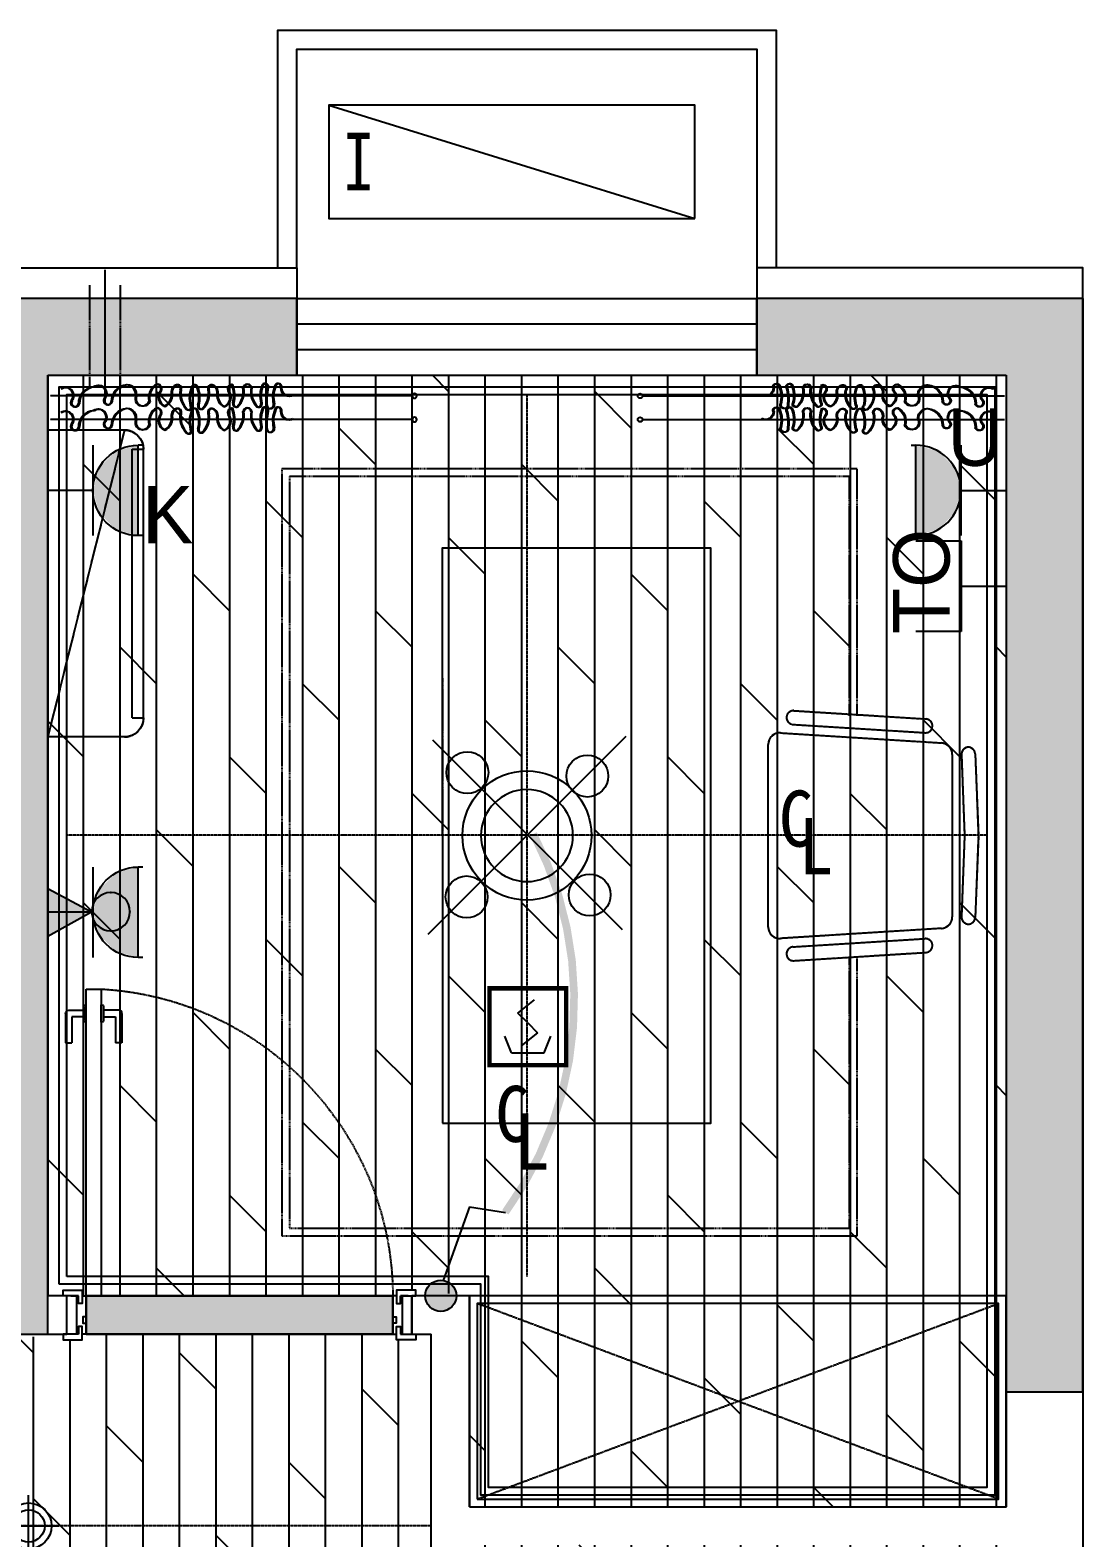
# Model space of a CAD drawing. Extents: x 675652 to 685374, y -153857 to -143837.
# Drawn here: x 682606 to 685352, y -147958 to -144027 of the extents above; entities that cross this region are included whole.
import ezdxf
from ezdxf.enums import TextEntityAlignment as Align

# ---------------------------------------------------------------- set-up
doc = ezdxf.new("R2010")
doc.units = 0
doc.header["$LTSCALE"] = 10
doc.header["$MEASUREMENT"] = 0
for name, pattern in [('__DASH', [0.35, 0.25, -0.1]), ('AA$0$DASH', [0.35, 0.25, -0.1]), ('CENTER-1', [10, 6.25, -1.25, 1.25, -1.25]), ('DASH', [0.35, 0.25, -0.1]), ('DOTE', [2.42, 2, -0.2, 0.02, -0.2])]:
    doc.linetypes.add(name, pattern=pattern)
for name, color, linetype in [('A-WALL', 7, 'Continuous'), ('A-WALL-HATH', 9, 'Continuous'), ('A-地面线', 3, 'Continuous'), ('A-天花尺寸', 3, 'Continuous'), ('A-天花线', 4, 'Continuous'), ('A-家具', 42, 'Continuous'), ('A-强弱电', 3, 'Continuous'), ('A-灯具', 2, 'Continuous'), ('A-灯具开关控制', 153, 'Continuous'), ('A-虚线家具', 8, 'Continuous'), ('A-门', 4, 'Continuous'), ('A-门套', 4, 'Continuous'), ('AA$0$A-HOLE-MECH', 160, 'Continuous'), ('AA$0$A-HRAL', 104, 'Continuous'), ('AA$0$A-SURF', 6, 'Continuous'), ('AA$0$A-WALL', 7, 'Continuous'), ('AA$0$A-WIND', 4, 'Continuous'), ('AA$1$A-EQPM-MECH', 191, 'Continuous'), ('E-EQPM-FIRE', 150, 'Continuous')]:
    doc.layers.add(name, color=color, linetype=linetype)
doc.layers.add('TEL_TEXT', color=4, linetype='Continuous', lineweight=25)
doc.styles.add('_TCH_DIM', font='stylu.ttf')
doc.styles.add('_TCH_LABEL', font='stylu.ttf')
doc.styles.add('_TEL_DIM', font='SIMPLEX', dxfattribs={"width": 0.8, "height": 3.5, "bigfont": 'HZTXT'})
doc.styles.add('AA$1$-黑体', font='simhei.ttf', dxfattribs={"width": 0.8})
doc.styles.add('DIM_FONT', font='SIMPLEX.shx', dxfattribs={"width": 0.8})
doc.styles.get("Standard").update_dxf_attribs({"font": 'simhei.ttf'})
doc.styles.add('标注', font='simhei.ttf')

# ---------------------------------------------------------------- blocks, each defined once
blk = doc.blocks.new('AA$1$室外机1')
at = {"layer": 'AA$1$A-EQPM-MECH'}
blk.add_line((877.5, 48), (-77.5, -248), dxfattribs=at)
blk.add_lwpolyline([(-77.5, -248), (-77.5, 48), (877.5, 48), (877.5, -248)], close=True, dxfattribs=at)
at = {"layer": 'AA$1$A-EQPM-MECH', "style": 'AA$1$-黑体', "width": 0.8}
blk.add_text('I', height=150.2, dxfattribs=at).set_placement((759.2, -174.3))
blk = doc.blocks.new('AA$0$空调孔')
at = {"layer": 'AA$0$A-HOLE-MECH', "color": 1}
blk.add_line((0, -175), (0, 175), dxfattribs=at)
at = {"layer": 'AA$0$A-HOLE-MECH', "linetype": 'AA$0$DASH'}
for p, q in [((-40, -135), (-40, 135)), ((40, -135), (40, 135))]:
    blk.add_line(p, q, dxfattribs=at)
blk = doc.blocks.new('AA$0$$WINLIB2D$00000001')
for p, q in [((-0.5, 0.5), (0.5, 0.5)), ((-0.5, 0.5), (-0.5, -0.5)), ((0.5, -0.5), (0.5, 0.5)), ((0.5, 0.1667), (-0.5, 0.1667)), ((0.5, -0.1667), (-0.5, -0.1667)), ((-0.5, -0.5), (0.5, -0.5))]:
    blk.add_line(p, q)
blk = doc.blocks.new('adhgadhfa')
at = {"layer": 'A-门套'}
for points in [[(523441.7, -89053.4), (523441.7, -89043.4), (523426.7, -89043.4), (523426.7, -89063.4), (523426.7, -89063.4), (523426.7, -89068.4), (523426.7, -89068.4), (523426.7, -89093.4), (523441.7, -89093.4)], [(523441.7, -89083.4), (523441.7, -89053.4), (523441.7, -89053.4)], [(523541.7, -89083.4), (523541.7, -89053.4), (523441.7, -89053.4)], [(523441.7, -89063.4), (523441.7, -89083.4)], [(523541.7, -89053.4), (523541.7, -89043.4), (523556.7, -89043.4), (523556.7, -89063.4), (523556.7, -89063.4), (523556.7, -89068.4), (523556.7, -89068.4), (523556.7, -89093.4), (523541.7, -89093.4)], [(523541.7, -89083.4), (523541.7, -89053.4), (523541.7, -89053.4)], [(523441.7, -89093.4), (523461.7, -89093.4), (523461.7, -89083.4), (523441.7, -89083.4)], [(523441.7, -89093.4), (523441.7, -89103.4), (523496.7, -89103.4), (523496.7, -89094.4), (523512.7, -89094.4), (523512.7, -89103.4), (523541.7, -89103.4), (523541.7, -89093.4)], [(523541.7, -89093.4), (523521.7, -89093.4), (523521.7, -89083.4), (523541.7, -89083.4)]]:
    blk.add_lwpolyline(points, dxfattribs=at)
at = {"layer": 'A-门套', "color": 3}
blk.add_lwpolyline([(523441.7, -89078.4), (523541.7, -89078.4)], dxfattribs=at)
blk = doc.blocks.new('sdhasdhfa')
at = {"layer": 'A-门'}
for p, q in [((522745.7, -89049.4), (522822.3, -89049.4)), ((522754.2, -89066.4), (522822.3, -89066.4)), ((522822.3, -89049.4), (522822.3, -89066.4)), ((522722.9, -89103.4), (522722.9, -89101.6)), ((522768.6, -89103.4), (522722.9, -89103.4)), ((522727.1, -89097.3), (522764.3, -89097.3)), ((522768.6, -89103.4), (522768.6, -89101.6)), ((522768.6, -89142.9), (522722.9, -89142.9)), ((522722.9, -89142.9), (522722.9, -89144.7)), ((522727.1, -89149), (522764.3, -89149)), ((522768.6, -89142.9), (522768.6, -89144.7)), ((522745.7, -89196.9), (522822.3, -89196.9)), ((522754.2, -89179.9), (522822.3, -89179.9)), ((522822.3, -89196.9), (522822.3, -89179.9))]:
    blk.add_line(p, q, dxfattribs=at)
for points in [[(522745.7, -89049.4), (522745.7, -89049.4, 0.414214), (522737.2, -89057.9), (522737.2, -89097.3)], [(522745.7, -89196.9), (522745.7, -89196.9, -0.414214), (522737.2, -89188.4), (522737.2, -89149)]]:
    blk.add_lwpolyline(points, format="xyb", dxfattribs=at)
for points in [[(522754.2, -89097.3), (522754.2, -89066.4)], [(522754.2, -89149), (522754.2, -89179.9)]]:
    blk.add_lwpolyline(points, dxfattribs=at)
blk.add_lwpolyline([(522681.9, -89103.4), (522681.9, -89142.9), (523481.7, -89142.9), (523481.7, -89103.4)], close=True, dxfattribs=at)
for centre, start, end in [((522727.1, -89101.6), 90, 180), ((522764.3, -89101.6), 360, 90), ((522727.1, -89144.7), 180, 270), ((522764.3, -89144.7), 270, 0)]:
    blk.add_arc(centre, 4.25, start, end, dxfattribs=at)
at = {"layer": 'A-门', "color": 3, "linetype": 'DASH'}
blk.add_arc((523485.8, -89098.3), 805.1, 183.1554, 269.6823, dxfattribs=at)
blk = doc.blocks.new('C$0$F+B5-改$0$F+B5-改$0$空调室内机')
at = {"layer": 'A-家具'}
for p, q in [((-800, -200), (-800, 0)), ((-800, 0), (0, 0)), ((0, -200), (0, 0)), ((-50, -220), (-750, -220)), ((-750, -220), (-750, -250)), ((-50, -220), (-50, -250)), ((-50, -250), (-750, -250))]:
    blk.add_line(p, q, dxfattribs=at)
at = {"layer": 'A-家具', "color": 8}
blk.add_line((-800, -200), (0, 0), dxfattribs=at)
at = {"layer": 'A-家具'}
for centre, start, end in [((-750, -200), 180, 270), ((-50, -200), 270, 0)]:
    blk.add_arc(centre, 50, start, end, dxfattribs=at)
blk = doc.blocks.new('gagag')
at = {"layer": 'A-家具', "color": 8, "linetype": 'CENTER-1', "ltscale": 0.01}
for p, q in [((556687, -112743.6, 0), (557631.3, -112743.6, 0)), ((556687.1, -112743.7, 0), (557631.4, -112743.7, 0)), ((556687, -112805.3, 0), (557631.3, -112805.3, 0)), ((556687.1, -112805.5, 0), (557631.4, -112805.5, 0))]:
    blk.add_line(p, q, dxfattribs=at)
at = {"layer": 'A-家具', "color": 8}
for centre in [(556681, -112743.6, 0), (556681.1, -112743.7, 0), (556681, -112805.3, 0), (556681.1, -112805.5, 0)]:
    blk.add_circle(centre, 6, dxfattribs=at)
at = {"layer": 'A-家具', "color": 8, "extrusion": (0, 0, -1)}
for centre, major_axis, start_param, end_param in [((557007.1, -112723.2), (20.9, 0.4), 0.003456, 2.099074), ((557007.3, -112723.3), (20.9, 0.4), 0.003456, 2.099074), ((557009.6, -112722.7), (20.8, 2), 0.077792, 2.173409), ((557009.7, -112722.9), (20.8, 2), 0.077792, 2.173409), ((557035.2, -112719.6), (-7.33, 2.82), -0.793361, 2.466828), ((557035.3, -112719.7), (-7.33, 2.82), -0.793361, 2.466828), ((557037.6, -112719.2), (-7.38, 2.71), -0.777907, 2.482282), ((557037.8, -112719.3), (-7.38, 2.71), -0.777907, 2.482282), ((556974.7, -112746.5), (-73.9, 3.2), 2.690748, 3.356681), ((556974.8, -112746.7), (-73.9, 3.2), 2.690748, 3.356681), ((556977.2, -112746.1), (-74, 0.9), 2.722955, 3.388889), ((556977.3, -112746.2), (-74, 0.9), 2.722955, 3.388889), ((557069.4, -112719.3), (5.38, 5.38), 3.530643, 6.414656), ((557069.6, -112719.5), (5.38, 5.38), 3.530643, 6.414656), ((556940.1, -112753.5), (126.2, 1.3), -0.239865, 0.136874), ((556940.2, -112753.7), (126.2, 1.3), -0.239865, 0.136874), ((557071.9, -112718.9), (5.38, 5.38), 3.531099, 6.415112), ((557072, -112719.1), (5.38, 5.38), 3.531099, 6.415112), ((556942.5, -112753.1), (126.2, 3.6), -0.22093, 0.155809), ((556942.7, -112753.2), (126.2, 3.6), -0.22093, 0.155809), ((557007.5, -112744), (-73.9, 3.2), 2.690748, 3.356681), ((557007.6, -112744.2), (-73.9, 3.2), 2.690748, 3.356681), ((557010, -112743.6), (-74, 0.9), 2.722955, 3.388889), ((557010.1, -112743.7), (-74, 0.9), 2.722955, 3.388889), ((557050.6, -112732.9), (55.3, 1.7), -0.156463, 0.825382), ((557050.7, -112733.1), (55.3, 1.7), -0.156463, 0.825382), ((557053.1, -112732.5), (-55.3, 0.6), 2.944175, 3.926021), ((557053.2, -112732.7), (-55.3, 0.6), 2.944175, 3.926021), ((557115.4, -112724.1), (7.45, 7.45), 4.071974, 6.927307), ((557115.6, -112724.3), (7.45, 7.45), 4.071974, 6.927307), ((557117.9, -112723.8), (7.45, 7.45), 4.07243, 6.927763), ((557118, -112723.9), (7.45, 7.45), 4.07243, 6.927763), ((557180.4, -112732.1), (55.4, 0.6), 2.341654, 3.3235), ((557180.5, -112732.3), (55.4, 0.6), 2.341654, 3.3235), ((557182.8, -112731.8), (-55.3, 2.5), -0.855682, 0.126164), ((557183, -112731.9), (-55.3, 2.5), -0.855682, 0.126164), ((557223.7, -112742.5), (-74, 1.9), -0.300211, 0.365722), ((557223.8, -112742.7), (-74, 1.9), -0.300211, 0.365722), ((557226.1, -112742.2), (-73.9, 2.8), -0.311391, 0.354543), ((557226.3, -112742.3), (-73.9, 2.8), -0.311391, 0.354543), ((557154.4, -112725.9), (-8.25, 8.25), 0.863392, 2.825052), ((557154.5, -112726.1), (-8.25, 8.25), 0.863392, 2.825052), ((557156.8, -112725.6), (-8.25, 8.25), 0.863848, 2.825508), ((557156.9, -112725.7), (-8.25, 8.25), 0.863848, 2.825508), ((557186.2, -112747.1), (26.7, 0.2), 1.980321, 3.786219), ((557186.4, -112747.3), (26.7, 0.2), 1.980321, 3.786219), ((557188.7, -112746.8), (-26.7, 1), -1.203316, 0.602581), ((557188.8, -112746.9), (-26.7, 1), -1.203316, 0.602581), ((557160.3, -112741.6), (-33.9, 1.7), 3.034368, 4.187669), ((557160.4, -112741.7), (-33.9, 1.7), 3.034368, 4.187669), ((557162.7, -112741.2), (33.9, 1.1), -0.023939, 1.129362), ((557162.9, -112741.4), (33.9, 1.1), -0.023939, 1.129362), ((557213, -112733.8), (-14, 14), 5.19762, 6.585332), ((557213.1, -112734), (-14, 14), 5.19762, 6.585332), ((557215.5, -112733.5), (-14, 14), 5.198076, 6.585788), ((557215.6, -112733.6), (-14, 14), 5.198076, 6.585788), ((557208.4, -112724.4), (6.57, 6.57), -1.302361, 1.227001), ((557208.6, -112724.5), (6.57, 6.57), -1.302361, 1.227001), ((557210.9, -112724), (6.57, 6.57), -1.301905, 1.227457), ((557211, -112724.2), (6.57, 6.57), -1.301905, 1.227457), ((557271.4, -112737.8), (55.4, 0), 2.331892, 3.313737), ((557271.5, -112738), (55.4, 0), 2.331892, 3.313737), ((557273.8, -112737.5), (-55.3, 2.3), -0.851431, 0.130414), ((557274, -112737.7), (-55.3, 2.3), -0.851431, 0.130414), ((557314.6, -112748.2), (-74, 1.7), -0.298212, 0.367722), ((557314.8, -112748.4), (-74, 1.7), -0.298212, 0.367722), ((557317.1, -112747.9), (-73.9, 2.8), -0.311391, 0.354543), ((557317.2, -112748.1), (-73.9, 2.8), -0.311391, 0.354543), ((557253, -112722), (-4.99, 4.99), 5.787251, 8.41021), ((557253.1, -112722.2), (-4.99, 4.99), 5.787251, 8.41021), ((557255.5, -112721.7), (-4.99, 4.99), 5.787707, 8.410666), ((557255.6, -112721.9), (-4.99, 4.99), 5.787707, 8.410666), ((557191.9, -112749.7), (-74, 1.7), 2.710974, 3.376907), ((557192.1, -112749.8), (-74, 1.7), 2.710974, 3.376907), ((557194.4, -112749.4), (74, 1.4), -0.387486, 0.278448), ((557194.5, -112749.5), (74, 1.4), -0.387486, 0.278448), ((557235, -112738.6), (55.3, 1.7), -0.156463, 0.825382), ((557235.2, -112738.8), (55.3, 1.7), -0.156463, 0.825382), ((557237.5, -112738.3), (-55.3, 0.7), 2.942488, 3.924333), ((557237.6, -112738.4), (-55.3, 0.7), 2.942488, 3.924333), ((557297.8, -112724.2), (6.57, 6.57), 3.469685, 5.999048), ((557297.9, -112724.3), (6.57, 6.57), 3.469685, 5.999048), ((557300.2, -112723.9), (-6.57, 6.57), 5.040937, 7.5703), ((557300.4, -112724.1), (-6.57, 6.57), 5.040937, 7.5703), ((557293.3, -112733.7), (-14, 14), 1.252947, 2.640659), ((557293.5, -112733.8), (-14, 14), 1.252947, 2.640659), ((557295.8, -112733.4), (-14, 14), 1.253403, 2.641115), ((557295.9, -112733.6), (-14, 14), 1.253403, 2.641115), ((557346.2, -112740.6), (-33.7, 3.2), -1.205736, -0.052435), ((557346.3, -112740.8), (-33.7, 3.2), -1.205736, -0.052435), ((557348.6, -112740.4), (33.5, 4.9), 2.17452, 3.327821), ((557348.8, -112740.5), (33.5, 4.9), 2.17452, 3.327821), ((557320.3, -112746.6), (-26.7, 0.5), 2.46984, 4.275738), ((557320.4, -112746.7), (-26.7, 0.5), 2.46984, 4.275738), ((557322.7, -112746.3), (-26.7, 0.2), 2.481854, 4.287751), ((557322.9, -112746.5), (-26.7, 0.2), 2.481854, 4.287751), ((557351.9, -112724.9), (8.25, 8.25), 3.442431, 5.404091), ((557352, -112725), (8.25, 8.25), 3.442431, 5.404091), ((557354.3, -112724.6), (8.25, 8.25), 3.442887, 5.404546), ((557354.4, -112724.8), (8.25, 8.25), 3.442887, 5.404546), ((557333.4, -112748), (38.8, 1.6), -1.064649, 0.301864), ((557333.5, -112748.2), (38.8, 1.6), -1.064649, 0.301864), ((557335.8, -112747.7), (-38.8, 0.7), 2.017007, 3.383519), ((557336, -112747.9), (-38.8, 0.7), 2.017007, 3.383519), ((557388.6, -112751), (8, 17.2), 0.747386, 3.901515), ((557388.7, -112751.1), (8, 17.2), 0.747386, 3.901515), ((557391, -112750.7), (13.4, 13.4), 0.395751, 3.54988), ((557391.2, -112750.9), (13.4, 13.4), 0.395751, 3.54988), ((557430.7, -112739.7), (24.8, 1.8), 3.050291, 4.73185), ((557430.8, -112739.9), (24.8, 1.8), 3.050291, 4.73185), ((557433.1, -112739.5), (-24.8, 1.5), -0.221676, 1.459883), ((557433.3, -112739.7), (-24.8, 1.5), -0.221676, 1.459883), ((557425.3, -112758.8), (-43.9, 2.3), 1.611105, 3.087174), ((557425.5, -112758.9), (-43.9, 2.3), 1.611105, 3.087174), ((557427.8, -112758.5), (44, 0.1), -1.476147, -0.000077), ((557427.9, -112758.7), (44, 0.1), -1.476147, -0.000077), ((557503.8, -112737.5), (20.7, 0.2), 2.434492, 5.312465), ((557504, -112737.6), (20.7, 0.2), 2.434492, 5.312465), ((557506.3, -112737.3), (-20.7, 0.1), -0.720057, 2.157916), ((557506.4, -112737.5), (-20.7, 0.1), -0.720057, 2.157916), ((557511.3, -112764.1), (43.9, 2.4), -1.423747, 0.052322), ((557511.5, -112764.2), (43.9, 2.4), -1.423747, 0.052322), ((557513.8, -112763.9), (44, 0.1), -1.476147, -0.000077), ((557513.9, -112764), (44, 0.1), -1.476147, -0.000077), ((557589.8, -112742.8), (20.7, 0.7), 2.461413, 5.339386), ((557590, -112743), (20.7, 0.7), 2.461413, 5.339386), ((557592.3, -112742.6), (20.7, 0), 2.427401, 5.305374), ((557592.4, -112742.8), (20.7, 0), 2.427401, 5.305374), ((557035.2, -112781.3), (-7.33, 2.82), -0.793361, 2.466828), ((557035.3, -112781.5), (-7.33, 2.82), -0.793361, 2.466828), ((557037.6, -112780.9), (-7.38, 2.71), -0.777907, 2.482282), ((557037.8, -112781.1), (-7.38, 2.71), -0.777907, 2.482282), ((556974.7, -112808.3), (-73.9, 3.2), 2.690748, 3.356681), ((556974.8, -112808.4), (-73.9, 3.2), 2.690748, 3.356681), ((556977.2, -112807.8), (-74, 0.9), 2.722955, 3.388889), ((556977.3, -112808), (-74, 0.9), 2.722955, 3.388889), ((557055.9, -112766.9), (8.56, 4.7), 0.767514, 3.795297), ((557056, -112767.1), (8.56, 4.7), 0.767514, 3.795297), ((557058.3, -112766.5), (-6.9, 6.9), 2.621454, 5.649237), ((557058.5, -112766.7), (-6.9, 6.9), 2.621454, 5.649237), ((557069.4, -112781.1), (5.38, 5.38), 3.530643, 6.414656), ((557069.6, -112781.3), (5.38, 5.38), 3.530643, 6.414656), ((557071.9, -112780.7), (5.38, 5.38), 3.531099, 6.415112), ((557072, -112780.9), (5.38, 5.38), 3.531099, 6.415112), ((556942.5, -112814.8), (126.2, 3.6), -0.22093, 0.155809), ((556942.7, -112815), (126.2, 3.6), -0.22093, 0.155809), ((557007.5, -112805.8), (-73.9, 3.2), 2.690748, 3.356681), ((557007.6, -112805.9), (-73.9, 3.2), 2.690748, 3.356681), ((557010, -112805.4), (-74, 0.9), 2.722955, 3.388889), ((557010.1, -112805.5), (-74, 0.9), 2.722955, 3.388889), ((557086.6, -112765.1), (5.53, 5.53), 1.983435, 4.208964), ((557086.7, -112765.3), (5.53, 5.53), 1.983435, 4.208964), ((557089, -112764.7), (5.53, 5.53), 1.983891, 4.20942), ((557089.1, -112764.9), (5.53, 5.53), 1.983891, 4.20942), ((557115.4, -112785.9), (7.45, 7.45), 4.071974, 6.927307), ((557115.6, -112786.1), (7.45, 7.45), 4.071974, 6.927307), ((557117.9, -112785.5), (7.45, 7.45), 4.07243, 6.927763), ((557118, -112785.7), (7.45, 7.45), 4.07243, 6.927763), ((557145, -112764.9), (5.53, 5.53), 0.487722, 2.713251), ((557145.1, -112765), (5.53, 5.53), 0.487722, 2.713251), ((557147.4, -112764.5), (-5.53, 5.53), 2.058974, 4.284504), ((557147.5, -112764.7), (-5.53, 5.53), 2.058974, 4.284504), ((557223.7, -112804.3), (-74, 1.9), -0.300211, 0.365722), ((557223.8, -112804.4), (-74, 1.9), -0.300211, 0.365722), ((557226.1, -112804), (-73.9, 2.8), -0.311391, 0.354543), ((557226.3, -112804.1), (-73.9, 2.8), -0.311391, 0.354543), ((557154.4, -112787.7), (-8.25, 8.25), 0.863392, 2.825052), ((557154.5, -112787.8), (-8.25, 8.25), 0.863392, 2.825052), ((557156.8, -112787.3), (-8.25, 8.25), 0.863848, 2.825508), ((557156.9, -112787.5), (-8.25, 8.25), 0.863848, 2.825508), ((557213, -112795.6), (-14, 14), 5.19762, 6.585332), ((557213.1, -112795.7), (-14, 14), 5.19762, 6.585332), ((557215.5, -112795.2), (-14, 14), 5.198076, 6.585788), ((557215.6, -112795.4), (-14, 14), 5.198076, 6.585788), ((557208.4, -112786.1), (6.57, 6.57), -1.302361, 1.227001), ((557208.6, -112786.3), (6.57, 6.57), -1.302361, 1.227001), ((557210.9, -112785.8), (6.57, 6.57), -1.301905, 1.227457), ((557211, -112786), (6.57, 6.57), -1.301905, 1.227457), ((557235.9, -112770.6), (-5.53, 5.53), 2.058518, 4.284048), ((557236.1, -112770.7), (-5.53, 5.53), 2.058518, 4.284048), ((557238.4, -112770.2), (-5.53, 5.53), 2.058974, 4.284504), ((557238.5, -112770.4), (-5.53, 5.53), 2.058974, 4.284504), ((557314.6, -112810), (-74, 1.7), -0.298212, 0.367722), ((557314.8, -112810.1), (-74, 1.7), -0.298212, 0.367722), ((557317.1, -112809.7), (-73.9, 2.8), -0.311391, 0.354543), ((557317.2, -112809.9), (-73.9, 2.8), -0.311391, 0.354543), ((557253, -112783.8), (-4.99, 4.99), 5.787251, 8.41021), ((557253.1, -112783.9), (-4.99, 4.99), 5.787251, 8.41021), ((557255.5, -112783.5), (-4.99, 4.99), 5.787707, 8.410666), ((557255.6, -112783.6), (-4.99, 4.99), 5.787707, 8.410666), ((557191.9, -112811.5), (-74, 1.7), 2.710974, 3.376907), ((557192.1, -112811.6), (-74, 1.7), 2.710974, 3.376907), ((557268.5, -112773.5), (7.01, 0.29), 0.748877, 3.955097), ((557268.6, -112773.7), (7.01, 0.29), 0.748877, 3.955097), ((557194.4, -112811.1), (74, 1.4), -0.387486, 0.278448), ((557194.5, -112811.3), (74, 1.4), -0.387486, 0.278448), ((557270.9, -112773.2), (7.02, 0.16), 0.731469, 3.937689), ((557271.1, -112773.4), (7.02, 0.16), 0.731469, 3.937689), ((557297.8, -112785.9), (6.57, 6.57), 3.469685, 5.999048), ((557297.9, -112786.1), (6.57, 6.57), 3.469685, 5.999048), ((557300.2, -112785.7), (-6.57, 6.57), 5.040937, 7.5703), ((557300.4, -112785.8), (-6.57, 6.57), 5.040937, 7.5703), ((557293.3, -112795.5), (-14, 14), 1.252947, 2.640659), ((557293.5, -112795.6), (-14, 14), 1.252947, 2.640659), ((557295.8, -112795.2), (-14, 14), 1.253403, 2.641115), ((557295.9, -112795.3), (-14, 14), 1.253403, 2.641115), ((557351.9, -112786.7), (8.25, 8.25), 3.442431, 5.404091), ((557352, -112786.8), (8.25, 8.25), 3.442431, 5.404091), ((557354.3, -112786.4), (8.25, 8.25), 3.442887, 5.404546), ((557354.4, -112786.6), (8.25, 8.25), 3.442887, 5.404546), ((557333.4, -112809.8), (38.8, 1.6), -1.064649, 0.301864), ((557333.5, -112809.9), (38.8, 1.6), -1.064649, 0.301864), ((557335.8, -112809.5), (-38.8, 0.7), 2.017007, 3.383519), ((557336, -112809.7), (-38.8, 0.7), 2.017007, 3.383519), ((557430.7, -112801.5), (24.8, 1.8), 3.050291, 4.73185), ((557430.8, -112801.7), (24.8, 1.8), 3.050291, 4.73185), ((557433.1, -112801.3), (-24.8, 1.5), -0.221676, 1.459883), ((557433.3, -112801.5), (-24.8, 1.5), -0.221676, 1.459883), ((557425.3, -112820.5), (-43.9, 2.3), 1.611105, 3.087174), ((557425.5, -112820.7), (-43.9, 2.3), 1.611105, 3.087174), ((557427.8, -112820.3), (44, 0.1), -1.476147, -0.000077), ((557427.9, -112820.5), (44, 0.1), -1.476147, -0.000077), ((557479.3, -112756.3), (7.27, 7.27), 0.25079, 3.698959), ((557479.5, -112756.5), (7.27, 7.27), 0.25079, 3.698959), ((557481.8, -112756.1), (-10.2, 1.1), 2.505056, 5.953226), ((557481.9, -112756.3), (-10.2, 1.1), 2.505056, 5.953226), ((557503.8, -112799.3), (20.7, 0.2), 2.434492, 5.312465), ((557504, -112799.4), (20.7, 0.2), 2.434492, 5.312465), ((557506.3, -112799.1), (-20.7, 0.1), -0.720057, 2.157916), ((557506.4, -112799.2), (-20.7, 0.1), -0.720057, 2.157916), ((557511.3, -112825.8), (43.9, 2.4), -1.423747, 0.052322), ((557511.5, -112826), (43.9, 2.4), -1.423747, 0.052322), ((557513.8, -112825.6), (44, 0.1), -1.476147, -0.000077), ((557513.9, -112825.8), (44, 0.1), -1.476147, -0.000077), ((557565.3, -112761.7), (-10.2, 0.9), 2.523546, 5.971715), ((557565.5, -112761.8), (-10.2, 0.9), 2.523546, 5.971715), ((557567.8, -112761.5), (7.27, 7.27), 0.251246, 3.699415), ((557567.9, -112761.6), (7.27, 7.27), 0.251246, 3.699415), ((557589.8, -112804.6), (20.7, 0.7), 2.461413, 5.339386), ((557590, -112804.7), (20.7, 0.7), 2.461413, 5.339386), ((557592.3, -112804.4), (20.7, 0), 2.427401, 5.305374), ((557592.4, -112804.6), (20.7, 0), 2.427401, 5.305374), ((557007.1, -112784.9), (20.9, 0.4), 0.003456, 2.099074), ((557007.3, -112785.1), (20.9, 0.4), 0.003456, 2.099074), ((557009.6, -112784.5), (20.8, 2), 0.077792, 2.173409), ((557009.7, -112784.7), (20.8, 2), 0.077792, 2.173409), ((556940.1, -112815.3), (126.2, 1.3), -0.239865, 0.136874), ((556940.2, -112815.4), (126.2, 1.3), -0.239865, 0.136874), ((557050.6, -112794.7), (55.3, 1.7), -0.156463, 0.825382), ((557050.7, -112794.8), (55.3, 1.7), -0.156463, 0.825382), ((557053.1, -112794.3), (-55.3, 0.6), 2.944175, 3.926021), ((557053.2, -112794.4), (-55.3, 0.6), 2.944175, 3.926021), ((557180.4, -112793.9), (55.4, 0.6), 2.341654, 3.3235), ((557180.5, -112794), (55.4, 0.6), 2.341654, 3.3235), ((557182.8, -112793.5), (-55.3, 2.5), -0.855682, 0.126164), ((557183, -112793.7), (-55.3, 2.5), -0.855682, 0.126164), ((557186.2, -112808.9), (26.7, 0.2), 1.980321, 3.786219), ((557186.4, -112809.1), (26.7, 0.2), 1.980321, 3.786219), ((557188.7, -112808.6), (-26.7, 1), -1.203316, 0.602581), ((557188.8, -112808.7), (-26.7, 1), -1.203316, 0.602581), ((557160.3, -112803.3), (-33.9, 1.7), 3.034368, 4.187669), ((557160.4, -112803.5), (-33.9, 1.7), 3.034368, 4.187669), ((557162.7, -112803), (33.9, 1.1), -0.023939, 1.129362), ((557162.9, -112803.2), (33.9, 1.1), -0.023939, 1.129362), ((557271.4, -112799.6), (55.4, 0), 2.331892, 3.313737), ((557271.5, -112799.7), (55.4, 0), 2.331892, 3.313737), ((557273.8, -112799.3), (-55.3, 2.3), -0.851431, 0.130414), ((557274, -112799.4), (-55.3, 2.3), -0.851431, 0.130414), ((557235, -112800.4), (55.3, 1.7), -0.156463, 0.825382), ((557235.2, -112800.5), (55.3, 1.7), -0.156463, 0.825382), ((557237.5, -112800.1), (-55.3, 0.7), 2.942488, 3.924333), ((557237.6, -112800.2), (-55.3, 0.7), 2.942488, 3.924333), ((557346.2, -112802.4), (-33.7, 3.2), -1.205736, -0.052435), ((557346.3, -112802.6), (-33.7, 3.2), -1.205736, -0.052435), ((557348.6, -112802.1), (33.5, 4.9), 2.17452, 3.327821), ((557348.8, -112802.3), (33.5, 4.9), 2.17452, 3.327821), ((557320.3, -112808.4), (-26.7, 0.5), 2.46984, 4.275738), ((557320.4, -112808.5), (-26.7, 0.5), 2.46984, 4.275738), ((557322.7, -112808.1), (-26.7, 0.2), 2.481854, 4.287751), ((557322.9, -112808.2), (-26.7, 0.2), 2.481854, 4.287751), ((557388.6, -112812.8), (8, 17.2), 0.747386, 3.901515), ((557388.7, -112812.9), (8, 17.2), 0.747386, 3.901515), ((557391, -112812.5), (13.4, 13.4), 0.395751, 3.54988), ((557391.2, -112812.7), (13.4, 13.4), 0.395751, 3.54988), ((557479.3, -112818.1), (7.27, 7.27), 0.25079, 3.698959), ((557479.5, -112818.3), (7.27, 7.27), 0.25079, 3.698959), ((557481.8, -112817.9), (-10.2, 1.1), 2.505056, 5.953226), ((557481.9, -112818.1), (-10.2, 1.1), 2.505056, 5.953226), ((557565.3, -112823.4), (-10.2, 0.9), 2.523546, 5.971715), ((557565.5, -112823.6), (-10.2, 0.9), 2.523546, 5.971715), ((557567.8, -112823.2), (7.27, 7.27), 0.251246, 3.699415), ((557567.9, -112823.4), (7.27, 7.27), 0.251246, 3.699415), ((557055.9, -112828.7), (8.56, 4.7), 0.767514, 3.795297), ((557056, -112828.8), (8.56, 4.7), 0.767514, 3.795297), ((557058.3, -112828.3), (-6.9, 6.9), 2.621454, 5.649237), ((557058.5, -112828.4), (-6.9, 6.9), 2.621454, 5.649237), ((557086.6, -112826.9), (5.53, 5.53), 1.983435, 4.208964), ((557086.7, -112827.1), (5.53, 5.53), 1.983435, 4.208964), ((557089, -112826.5), (5.53, 5.53), 1.983891, 4.20942), ((557089.1, -112826.7), (5.53, 5.53), 1.983891, 4.20942), ((557145, -112826.6), (5.53, 5.53), 0.487722, 2.713251), ((557145.1, -112826.8), (5.53, 5.53), 0.487722, 2.713251), ((557147.4, -112826.3), (-5.53, 5.53), 2.058974, 4.284504), ((557147.5, -112826.4), (-5.53, 5.53), 2.058974, 4.284504), ((557235.9, -112832.3), (-5.53, 5.53), 2.058518, 4.284048), ((557236.1, -112832.5), (-5.53, 5.53), 2.058518, 4.284048), ((557238.4, -112832), (-5.53, 5.53), 2.058974, 4.284504), ((557238.5, -112832.2), (-5.53, 5.53), 2.058974, 4.284504), ((557268.5, -112835.3), (7.01, 0.29), 0.748877, 3.955097), ((557268.6, -112835.5), (7.01, 0.29), 0.748877, 3.955097), ((557270.9, -112835), (7.02, 0.16), 0.731469, 3.937689), ((557271.1, -112835.2), (7.02, 0.16), 0.731469, 3.937689)]:
    blk.add_ellipse(centre, major_axis=major_axis, ratio=1, start_param=start_param, end_param=end_param, dxfattribs=at)
blk = doc.blocks.new('54xddd')
at = {"layer": 'A-家具'}
for p, q in [((571374.7, -105415.3), (571719.7, -105436.8)), ((571372.5, -105451.2), (571717.4, -105472.7)), ((571308, -105979.3), (571308, -105503.2)), ((571339.9, -105473.2), (571759.9, -105499.4)), ((571788, -105529.4), (571788, -105953)), ((571812, -105529.4), (571820.1, -105741.2)), ((571847.9, -105527.7), (571856.1, -105741.2)), ((571820.1, -105741.2), (571812, -105953)), ((571856.1, -105741.2), (571848, -105954.6)), ((571759.9, -105982.9), (571339.9, -106009.2)), ((571372.6, -106031.2), (571717.5, -106009.6)), ((571374.8, -106067.2), (571719.7, -106045.6))]:
    blk.add_line(p, q, dxfattribs=at)
for centre, radius, start, end in [((571373.6, -105433.2), 18, 86.4291, 266.4291), ((571718.6, -105454.8), 18, 266.4291, 86.4291), ((571338, -105503.1), 30, 86.4291, 180.0054), ((571758, -105529.4), 30, 0.0054, 86.4291), ((571830, -105528.5), 18, 2.565, 182.565), ((571338, -105979.3), 30, 180.0054, 273.5818), ((571758, -105953), 30, 273.5818, 0.0054), ((571830, -105953.8), 18, 177.4459, 357.4459), ((571718.6, -106027.6), 18, 273.5818, 93.5818), ((571373.7, -106049.2), 18, 93.5818, 273.5818)]:
    blk.add_arc(centre, radius, start, end, dxfattribs=at)
blk = doc.blocks.new('$equip$00001237')
for p, q in [((-0.32, 0.672), (-0.32, 0.64)), ((-0.32, 0.64), (0.32, 0.64)), ((0.32, 0.672), (0.32, 0.64)), ((0.32, 0.32), (-0.32, 0.32)), ((0, 0.32), (0, 0))]:
    blk.add_line(p, q)
blk.add_arc((0, 0.64), 0.32, 180, 0)
for points in [[(0.277, 0.48), (-0.277, 0.48), (0.32, 0.64), (-0.32, 0.64)], [(0.16, 0.363), (-0.16, 0.363), (0.277, 0.48), (-0.277, 0.48)], [(0, 0.32), (0, 0.32), (0.16, 0.363), (-0.16, 0.363)]]:
    blk.add_solid(points)
at = {"flags": 9}
blk.add_attdef('A', (0, 0), '', height=0.0000128, dxfattribs=at)
blk = doc.blocks.new('$equip_U$00000254(c-王洪涛)')
for p, q in [((-0.32, 0.319), (-0.32, 0.639)), ((0.32, 0.639), (0.32, 0.319)), ((0, 0.32), (0, 0)), ((0.32, 0.319), (-0.32, 0.319))]:
    blk.add_line(p, q)
at = {"color": 7, "style": '_TCH_LABEL'}
blk.add_attdef('$TEXT$', text='', height=0.256, dxfattribs=at).set_placement((3.027, 1.001), align=Align.MIDDLE_CENTER)
at = {"color": 7, "style": '_TCH_LABEL', "flags": 1}
blk.add_attdef('A', text='', height=0.000016, dxfattribs=at).set_placement((0, 0), align=Align.MIDDLE_CENTER)
blk = doc.blocks.new('5698sds')
at = {"layer": 'A-虚线家具', "linetype": 'DASH'}
for p, q in [((682851.7, -159596.1), (682651.7, -159596.1)), ((682851.7, -159596.1), (682651.7, -160396.1)), ((682651.7, -159596.1), (682651.7, -160396.1)), ((682871.7, -160346.1), (682871.7, -159646.1)), ((682871.7, -159646.1), (682901.7, -159646.1)), ((682901.7, -160346.1), (682901.7, -159646.1)), ((684380.9, -159903.7), (683680.9, -159903.8)), ((683680.9, -159903.8), (683681.1, -161403.4)), ((684381.1, -161403.3), (684380.9, -159903.7)), ((682871.7, -160346.1), (682901.7, -160346.1)), ((684597.7, -160327.7), (684942.6, -160349.2)), ((684562.8, -160385.6), (684982.8, -160411.8)), ((684595.5, -160363.6), (684940.4, -160385.1)), ((682851.7, -160396.1), (682651.7, -160396.1)), ((684531, -160891.7), (684531, -160415.6)), ((685011, -160441.8), (685011, -160865.4)), ((685035, -160441.8), (685043.1, -160653.6)), ((685070.9, -160440.1), (685079.1, -160653.6)), ((685043.1, -160653.6), (685035, -160865.4)), ((685079.1, -160653.6), (685070.9, -160867)), ((684982.9, -160895.3), (684562.9, -160921.6)), ((684595.5, -160943.6), (684940.4, -160922)), ((684597.8, -160979.6), (684942.7, -160958)), ((683681.1, -161403.4), (684381.1, -161403.3)), ((685151.7, -161853.3), (683751.7, -161853.3)), ((683751.7, -161853.3), (683751.7, -162403.3)), ((685131.7, -161873.3), (683771.7, -161873.3)), ((683771.7, -161873.3), (683771.7, -162383.3)), ((683771.7, -162383.3), (685131.7, -161873.3)), ((685131.7, -162383.3), (683771.7, -161873.3)), ((685131.7, -162383.3), (685131.7, -161873.3)), ((685151.7, -162403.3), (685151.7, -161853.3)), ((683771.7, -162383.3), (685131.7, -162383.3)), ((683751.7, -162403.3), (685151.7, -162403.3))]:
    blk.add_line(p, q, dxfattribs=at)
for centre, radius, start, end in [((682851.7, -159646.1), 50, 0, 90), ((682851.7, -160346.1), 50, 270, 0), ((684596.6, -160345.6), 18, 86.4291, 266.4291), ((684941.5, -160367.2), 18, 266.4291, 86.4291), ((684561, -160415.6), 30, 86.4291, 180.0054), ((684981, -160441.8), 30, 0.0054, 86.4291), ((685052.9, -160441), 18, 2.565, 182.565), ((684561, -160891.7), 30, 180.0054, 273.5818), ((684981, -160865.4), 30, 273.5818, 0.0054), ((685053, -160866.2), 18, 177.4459, 357.4459), ((684941.6, -160940), 18, 273.5818, 93.5818), ((684596.6, -160961.6), 18, 93.5818, 273.5818)]:
    blk.add_arc(centre, radius, start, end, dxfattribs=at)
at = {"layer": 'A-虚线家具', "linetype": 'DASH', "style": 'DIM_FONT', "width": 0.8, "flags": 9}
for tag in ['YSIZE', 'XSIZE']:
    blk.add_attdef(tag, (679517.7, -159540.5), '', height=0.454, dxfattribs=at)
blk = doc.blocks.new('QTWEHYQ')
at = {"layer": 'A-灯具'}
for p, q in [((-31630.9, -22007.8), (-30985.2, -22653.5)), ((-31619.7, -22637.9), (-31001.6, -22019.8))]:
    blk.add_line(p, q, dxfattribs=at)
at = {"layer": 'A-灯具', "color": 2}
blk.add_circle((-31308, -22330.7), 150, dxfattribs=at)
at = {"layer": 'A-灯具', "extrusion": (0, 0, -1)}
for centre, major_axis, start_param, end_param in [((-31505, -22136.8), (0, -68.3), 5.497787, 11.780972), ((-31113.8, -22125.6), (0, -68.3), 5.497787, 11.780972), ((-31307.9, -22330.5), (0, -210.5), 5.497787, 11.780972), ((-31512.5, -22524.3), (-68.3, 0), 3.926991, 10.210176), ((-31111.1, -22530.7), (0, -68.3), 5.497787, 11.780972)]:
    blk.add_ellipse(centre, major_axis=major_axis, ratio=1, start_param=start_param, end_param=end_param, dxfattribs=at)
blk = doc.blocks.new('EQWRGHY')
at = {"layer": 'A-灯具', "color": 2}
for p, q in [((-29695.5, -19050.7), (-29695.5, -19210.7)), ((-29615.5, -19130.7), (-29775.5, -19130.7))]:
    blk.add_line(p, q, dxfattribs=at)
for radius in [60, 42]:
    blk.add_circle((-29695.5, -19130.7), radius, dxfattribs=at)
blk = doc.blocks.new('REGDFSGREWGETWR')
at = {"layer": 'A-天花尺寸', "style": '标注', "width": 0.9}
for s, p in [('C', (-38.5, -21.8)), ('L', (25.9, -110.2))]:
    blk.add_text(s, height=180, dxfattribs=at).set_placement(p)
blk = doc.blocks.new('AEGFS')
at = {"layer": 'A-灯具开关控制'}
h = blk.add_hatch(color=2, dxfattribs=at)
edge = h.paths.add_edge_path()
edge.add_ellipse((703287.7, -103433), major_axis=(40.3, 5.6), ratio=1, start_angle=0, end_angle=360, ccw=False)
at = {"layer": 'A-灯具开关控制', "color": 2, "ltscale": 0.8}
for q in [(703313.5, -103464.4), (703543.8, -103533.7)]:
    blk.add_line((703470.6, -103594.1), q, dxfattribs=at)
at = {"layer": 'A-灯具开关控制', "color": 2, "ltscale": 0.8, "extrusion": (0, 0, -1)}
blk.add_ellipse((703287.7, -103433), major_axis=(40.3, 5.6), ratio=1, start_param=0.0002572590157687848, end_param=6.283442566195355, dxfattribs=at)
blk = doc.blocks.new('GDFHAFH')
at = {"layer": 'A-灯具开关控制'}
blk.add_hatch(color=2, dxfattribs=at).paths.add_polyline_path([(720707.8, -108441.2), (720831.8, -108441.2), (720771.4, -108326.7)])
at = {"layer": 'A-灯具开关控制', "color": 2}
for p, q in [((720707.8, -108441.2), (720771.4, -108326.7)), ((720831.8, -108441.2), (720771.4, -108326.7)), ((720831.8, -108441.2), (720707.8, -108441.2))]:
    blk.add_line(p, q, dxfattribs=at)
blk.add_circle((720771.4, -108276.7), 50, dxfattribs=at)
for p in [(720771.4, -108226.7), (720721.4, -108276.7), (720821.4, -108276.7), (720769.8, -108441.2)]:
    blk.add_point(p, dxfattribs=at)
at = {"layer": 'A-灯具开关控制', "color": 2, "flags": 9}
blk.add_attdef('A', (720771.4, -108226.7), '', height=0.006, rotation=180, dxfattribs=at)
blk = doc.blocks.new('$equip_U$00000126(COMP-532-4231)')
for p, q in [((-0.0641, 0.1141), (0.0428, 0.1996)), ((0, 0.05), (-0.0641, 0.1141)), ((0, 0.05), (0.0641, -0.0141)), ((-0.1065, -0.1451), (-0.15, -0.0363)), ((0.0641, -0.0141), (-0.0427, -0.0996)), ((0.1065, -0.1451), (0.15, -0.0363)), ((-0.1065, -0.1451), (0.1065, -0.1451))]:
    blk.add_line(p, q)
at = {"color": 0, "linetype": 'Continuous', "const_width": 0.03}
blk.add_lwpolyline([(-0.25, -0.225), (-0.25, 0.275), (0.25, 0.275), (0.25, -0.225)], close=True, dxfattribs=at)
for p in [(0, 0.275), (-0.25, 0.025), (0.25, 0.025), (0, -0.225)]:
    blk.add_point(p)
at = {"layer": 'TEL_TEXT', "style": '_TEL_DIM', "flags": 1}
blk.add_attdef('A', text='', height=0.00001, dxfattribs=at).set_placement((0, 0.025), align=Align.MIDDLE_CENTER)

msp = doc.modelspace()

# ---------------------------------------------------------------- linework, layer by layer
at = {"layer": 'A-WALL', "color": 6}
for p, q in [((683301.7, -144726.8), (681701.7, -144726.8)), ((685351.7, -144726.8), (684501.7, -144726.8)), ((685351.7, -144926.8), (685351.7, -144726.8)), ((685351.7, -147576.8), (685351.7, -144926.8))]:
    msp.add_line(p, q, dxfattribs=at)
at = {"layer": 'AA$0$A-HRAL'}
for points in [[(683251.7, -144646.8), (683251.7, -144026.8), (684551.7, -144026.8), (684551.7, -144646.8)], [(683301.7, -144646.8), (683301.7, -144076.8), (684501.7, -144076.8), (684501.7, -144646.8)]]:
    msp.add_lwpolyline(points, dxfattribs=at)
at = {"layer": 'AA$0$A-SURF'}
for points in [[(681701.7, -144726.8), (681701.7, -144646.8), (683301.7, -144646.8), (683301.7, -144726.8)], [(685351.7, -144726.8), (685351.7, -144646.8), (684501.7, -144646.8), (684501.7, -144726.8)]]:
    msp.add_lwpolyline(points, dxfattribs=at)
at = {"layer": 'AA$0$A-WALL'}
for p, q in [((683301.7, -144726.8), (682551.7, -144726.8)), ((685351.7, -144726.8), (684501.7, -144726.8)), ((685351.7, -144726.8), (685351.7, -147926.8)), ((685351.7, -147926.8), (685351.7, -152126.8))]:
    msp.add_line(p, q, dxfattribs=at)

# ---------------------------------------------------------------- block references
at = {"layer": 'A-虚线家具', "color": 3}
msp.add_blockref('5698sds', (0, 14526.5), dxfattribs=at)
at = {"layer": 'AA$1$A-EQPM-MECH', "xscale": -1}
msp.add_blockref('AA$1$室外机1', (684262.3, -144270), dxfattribs=at)

# ---------------------------------------------------------------- next in the draw order: hatches: boundary and pattern name
at = {"layer": 'A-WALL-HATH'}
for points in [[(683301.7, -144726.8), (681701.7, -144726.8), (681701.7, -144926.8), (682451.7, -144926.8), (682451.7, -147226.8), (682451.7, -147426.8), (682651.7, -147426.8), (682651.7, -144926.8), (683301.7, -144926.8)], [(685351.7, -147576.8), (685351.7, -144726.8), (684501.7, -144726.8), (684501.7, -144926.8), (685151.7, -144926.8), (685151.7, -147576.8)]]:
    msp.add_hatch(color=256, dxfattribs=at).paths.add_polyline_path(points)
at = {"layer": 'A-地面线'}
h = msp.add_hatch(dxfattribs=at)
h.set_pattern_fill('AR-CONC', color=8, scale=60, double=1)
h.set_pattern_definition([(50, (0, 0), (109.310801, -9.563451), [11.43, -125.73]), (355, (0, 0), (-21.145696, 114.633986), [9.144, -100.584]), (100.451, (9.11, -0.8), (88.165501, 105.070013), [9.714, -106.854]), (46.1842, (0, 30.48), (162.647425, -25.225397), [17.145, -188.595]), (96.6356, (13.55, 28.38), (142.44254, 148.455334), [14.571, -160.281]), (351.184, (0, 30.48), (142.442763, 148.45507), [13.716, -150.876]), (21, (15.24, 22.86), (90.968928, -61.359311), [11.43, -125.73]), (326, (15.24, 22.86), (37.081217, 110.51278), [9.144, -100.584]), (71.4514, (22.82, 17.75), (128.049894, 49.153715), [9.714, -106.854]), (37.5, (0, 0), (1.853162, 50.7330233), [0, -99.3648, 0, -102.108, 0, -100.965]), (7.5, (0, 0), (40.0917975, 60.108345), [0, -58.2168, 0, -97.0788, 0, -38.481]), (327.5, (-33.985, 0), (81.354357, -3.4372464), [0, -38.1, 0, -118.872, 0, -157.734]), (317.5, (-49.225, 0), (88.877509, 15.2558946), [0, -49.53, 0, -78.9432, 0, -112.014])])
h.paths.add_polyline_path([(678251.7, -145626.8), (678381.7, -145626.8), (678381.7, -147136.8), (678251.7, -147136.8)])
h.paths.add_polyline_path([(680901.7, -147426.8), (681601.7, -147426.8), (681601.7, -147261.8), (680901.7, -147261.8)])
h.paths.add_polyline_path([(682751.7, -147326.8), (683551.5, -147326.8), (683551.5, -147426.9), (682751.7, -147426.9)])
h.paths.add_polyline_path([(682202, -148476.8), (683001.7, -148476.8), (683001.7, -148576.8), (682202, -148576.8)])
h.paths.add_polyline_path([(679501.7, -148676.9), (680301.7, -148676.9), (680301.7, -148476.8), (679501.7, -148476.8)])
h.paths.add_polyline_path([(677131.7, -144926.9), (678121.7, -144926.9), (678121.7, -144876.8), (677131.7, -144876.8)])
h = msp.add_hatch(dxfattribs=at)
h.set_pattern_fill('DOLMIT', color=8, scale=120, angle=90, double=1)
h.set_pattern_definition([(90, (675851.75, -147951.81), (-95.249, 6e-15), []), (135, (675851.75, -147951.8), (-190.498, -190.498), [134.703, -269.405])])
h.paths.add_polyline_path([(679051.7, -148476.8), (679051.7, -148446.8), (679201.7, -148446.8), (679201.7, -148476.8), (679441.7, -148476.8), (679441.7, -148461.8), (679461.7, -148461.8), (679466.7, -148461.8), (679491.7, -148461.8), (679491.7, -148476.8), (679501.7, -148476.8), (679501.7, -148476.8), (680311.7, -148476.8), (680311.7, -148461.8), (680336.7, -148461.8), (680361.7, -148461.8), (681951.7, -148476.8), (682142, -148476.8), (682142, -148461.8), (682162, -148461.8), (682167, -148461.8), (682192, -148461.8), (682192, -148476.8), (682202, -148476.8), (683011.7, -148476.8), (683011.7, -148461.8), (683036.7, -148461.8), (683061.7, -148461.8), (683651.7, -148476.8), (683651.7, -147926.8), (683651.7, -147426.8), (683611.5, -147426.8), (683611.5, -147441.8), (683591.5, -147441.8), (683586.5, -147441.8), (683561.5, -147441.8), (683561.5, -147426.8), (683551.5, -147426.9), (682741.7, -147426.9), (682741.7, -147441.8), (682716.7, -147441.8), (682691.7, -147441.8), (682551.7, -147426.8), (681661.7, -147426.8), (681661.7, -147441.8), (681641.7, -147441.8), (681636.7, -147441.8), (681611.7, -147441.8), (681611.7, -147426.8), (681601.7, -147426.8), (680891.7, -147426.8), (680891.7, -147441.8), (680866.7, -147441.8), (680841.7, -147441.8), (680651.7, -147426.8), (678251.7, -147426.8), (678251.7, -147226.8), (678251.7, -147196.8), (678236.7, -147196.8), (678236.7, -147176.8), (678236.7, -147171.8), (678236.7, -147146.8), (678251.7, -147146.8), (678251.7, -147136.8), (678251.7, -145616.8), (678236.7, -145616.8), (678236.7, -145591.8), (678236.7, -145566.8), (678251.7, -145526.7), (678251.7, -144926.8), (678181.7, -144926.8), (678181.7, -144941.8), (678161.7, -144941.8), (678156.7, -144941.8), (678131.7, -144941.8), (678131.7, -144926.8), (678121.7, -144926.9), (677121.7, -144926.9), (677121.7, -144941.8), (677096.7, -144941.8), (677071.7, -144941.8), (676251.7, -144926.8), (675851.7, -144926.8), (675851.7, -151926.8), (676721.7, -151926.8), (676721.7, -151911.8), (676741.7, -151911.8), (676746.7, -151911.8), (676771.7, -151911.8), (678851.7, -151926.8), (679151.7, -151926.8), (679151.7, -151196.8), (679071.7, -151196.8), (679071.7, -151256.8), (679091.7, -151256.8), (679091.7, -151276.8), (679048.7, -151276.8), (679048.7, -151271.8), (679051.7, -151271.8), (679051.7, -151197.1)])
h = msp.add_hatch(dxfattribs=at)
h.set_pattern_fill('DOLMIT', color=8, scale=120, angle=90, double=1)
h.set_pattern_definition([(90, (0, 0), (-95.249047, 6e-15), []), (135, (0, 0), (-190.49796, -190.49796), [134.70255, -269.4048])])
h.paths.add_polyline_path([(685151.7, -147976.8), (683751.7, -147976.8), (683751.7, -148576.8), (683061.7, -148576.8), (683061.7, -148591.8), (683041.7, -148591.8), (683036.7, -148591.8), (683011.7, -148591.8), (683011.7, -148576.8), (683001.7, -148576.8), (682192, -148576.8), (682192, -148591.8), (682167, -148591.8), (682142, -148591.8), (682051.7, -148576.8), (682051.7, -151926.8), (682951.7, -151926.8), (684751.7, -151926.8), (685151.7, -151926.8)])
h.paths.add_polyline_path([(681851.7, -148676.8), (680361.7, -148676.8), (680361.7, -148691.8), (680341.7, -148691.8), (680336.7, -148691.8), (680311.7, -148691.8), (680311.7, -148676.8), (680301.7, -148676.9), (680301.7, -148676.9), (679491.7, -148676.9), (679491.7, -148691.8), (679466.7, -148691.8), (679441.7, -148691.8), (679351.7, -148676.8), (679351.7, -151926.8), (679551.7, -151926.8), (681051.7, -151926.8), (681351.7, -151926.8), (681851.7, -151926.8)])
h.paths.add_polyline_path([(685151.7, -144926.8), (684501.7, -144926.8), (683301.7, -144926.8), (682651.7, -144926.8), (682651.7, -147326.8), (682691.7, -147326.8), (682691.7, -147311.8), (682711.7, -147311.8), (682716.7, -147311.8), (682741.7, -147311.8), (682741.7, -147326.8), (682751.7, -147326.8), (683561.5, -147326.8), (683561.5, -147311.8), (683586.5, -147311.8), (683611.5, -147311.8), (683751.7, -147326.8), (683751.7, -147876.8), (685151.7, -147876.8)])

# ---------------------------------------------------------------- next in the draw order: linework, layer by layer
at = {"layer": 'A-WALL', "color": 6}
for p, q in [((683301.7, -144926.8), (683301.7, -144726.8)), ((684501.7, -144726.8), (684501.7, -144926.8)), ((682651.7, -147426.8), (682651.7, -144926.8)), ((682651.7, -144926.8), (683301.7, -144926.8)), ((684501.7, -144926.8), (685151.7, -144926.8)), ((685151.7, -144926.8), (685151.7, -147576.8)), ((682451.7, -147426.8), (682651.7, -147426.8)), ((685151.7, -147576.8), (685351.7, -147576.8))]:
    msp.add_line(p, q, dxfattribs=at)
at = {"layer": 'A-地面线'}
msp.add_lwpolyline([(682751.7, -147326.8), (683551.5, -147326.8), (683551.5, -147426.9), (682751.7, -147426.9)], close=True, dxfattribs=at)
at = {"layer": 'A-天花尺寸', "color": 1, "linetype": 'DOTE', "ltscale": 0.4}
for p, q in [((683901.7, -144976.8), (683901.7, -147276.8)), ((685101.7, -146125.4), (682701.7, -146125.4)), ((683651.7, -147926.8), (679151.7, -147926.8))]:
    msp.add_line(p, q, dxfattribs=at)
at = {"layer": 'A-天花线', "color": 3}
msp.add_lwpolyline([(682681.7, -147296.8), (682681.7, -144956.8), (685121.7, -144956.8), (685121.7, -147846.8), (683781.7, -147846.8), (683781.7, -147296.8)], close=True, dxfattribs=at)
at = {"layer": 'A-天花线'}
for points in [[(682701.7, -147276.8), (682701.7, -144976.8), (685101.7, -144976.8), (685101.7, -147826.8), (683801.7, -147826.8), (683801.7, -147276.8)], [(682751.7, -147426.9), (683551.5, -147426.9), (683551.5, -147326.8), (682751.7, -147326.8)]]:
    msp.add_lwpolyline(points, close=True, dxfattribs=at)
at = {"layer": 'A-家具', "color": 8, "linetype": 'DASH'}
for p, q in [((683771.7, -147856.8), (685131.7, -147346.8)), ((685131.7, -147856.8), (683771.7, -147346.8))]:
    msp.add_line(p, q, dxfattribs=at)
at = {"layer": 'A-家具', "color": 8, "linetype": '__DASH'}
for points in [[(684762.7, -145814.4), (684762.7, -145170.2), (683262.7, -145170.2), (683262.7, -147170.2), (684762.7, -147170.2), (684762.7, -146447)], [(684742.7, -145814.4), (684742.7, -145190.2), (683282.7, -145190.2), (683282.7, -147150.2), (684742.7, -147150.2), (684742.7, -146447)]]:
    msp.add_lwpolyline(points, dxfattribs=at)
at = {"layer": 'A-家具'}
for points in [[(683681.1, -146877), (684381.1, -146876.9), (684380.9, -145377.3), (683680.9, -145377.3)], [(683751.7, -147876.8), (685151.7, -147876.8), (685151.7, -147326.8), (683751.7, -147326.8)]]:
    msp.add_lwpolyline(points, close=True, dxfattribs=at)
at = {"layer": 'A-家具', "color": 251}
msp.add_lwpolyline([(683771.7, -147856.8), (685131.7, -147856.8), (685131.7, -147346.8), (683771.7, -147346.8)], close=True, dxfattribs=at)
at = {"layer": 'A-灯具开关控制', "color": 1, "linetype": 'DASH', "const_width": 20}
msp.add_lwpolyline([(683845.3, -147109.2, 0.284695), (683918.5, -146122.8, -8.609101)], format="xyb", dxfattribs=at)
at = {"layer": 'AA$0$A-WALL'}
for p, q in [((683301.7, -144926.8), (683301.7, -144726.8)), ((684501.7, -144726.8), (684501.7, -144926.8)), ((682651.7, -144926.8), (682651.7, -147326.8)), ((682651.7, -144926.8), (683301.7, -144926.8)), ((684501.7, -144926.8), (685151.7, -144926.8)), ((685151.7, -144926.8), (685151.7, -147876.8)), ((682701.7, -147326.8), (682651.7, -147326.8)), ((682701.7, -147426.8), (682701.7, -147326.8)), ((683751.7, -147326.8), (683601.7, -147326.8)), ((683601.7, -147326.8), (683601.7, -147426.8)), ((683751.7, -147876.8), (683751.7, -147326.8)), ((682551.7, -147426.8), (682701.7, -147426.8)), ((683601.7, -147426.8), (683651.7, -147426.8)), ((683651.7, -147926.8), (683651.7, -147426.8)), ((683751.7, -147876.8), (685151.7, -147876.8)), ((683651.7, -148476.8), (683651.7, -147926.8))]:
    msp.add_line(p, q, dxfattribs=at)

# ---------------------------------------------------------------- next in the draw order: block references
at = {"layer": 'A-天花尺寸', "xscale": 0.8125, "yscale": 0.8125, "zscale": 0.8125}
for p in [(684589.9, -146138), (683850, -146908)]:
    msp.add_blockref('REGDFSGREWGETWR', p, dxfattribs=at)
at = {"layer": 'A-家具', "color": 3, "xscale": -1}
msp.add_blockref('gagag', (1240289.4, -32236.8, 0), dxfattribs=at)
at = {"layer": 'A-家具', "color": 3}
msp.add_blockref('gagag', (127515.7, -32236.8, 0), dxfattribs=at)
at = {"layer": 'A-家具', "color": 3, "xscale": -1, "rotation": 90}
msp.add_blockref('C$0$F+B5-改$0$F+B5-改$0$空调室内机', (682651.7, -145869.7), dxfattribs=at)
at = {"layer": 'A-家具'}
msp.add_blockref('54xddd', (113223, -40386), dxfattribs=at)
at = {"layer": 'A-强弱电', "yscale": 368.7009804528498, "zscale": 368.7009804528498}
for p, xscale, rotation in [((682651.7, -145226.8), -368.7009804528498, 270), ((685151.7, -145226.8), 368.7009804528498, 90.00000000000001), ((682651.7, -146326.8), -368.7009804528498, 270)]:
    msp.add_blockref('$equip$00001237', p, dxfattribs=dict(at, xscale=xscale, rotation=rotation))
at = {"layer": 'A-强弱电', "extrusion": (0, 0, -1)}
ref = msp.add_blockref('$equip_U$00000254(c-王洪涛)', (-685151.7, -145476.5), dxfattribs=dict(at, xscale=-368.9411765313707, yscale=368.9411765313707, zscale=-368.9411765313707, rotation=270))
ref.add_attrib('$TEXT$', 'TO', dxfattribs={"layer": '0', "color": 7, "height": 147.58, "rotation": 90, "style": '_TCH_DIM'}).set_placement((684930.4, -145464.3), align=Align.MIDDLE_CENTER)
at = {"layer": 'A-灯具', "color": 8, "xscale": -0.8, "yscale": 0.8, "zscale": 0.8}
msp.add_blockref('QTWEHYQ', (658855.3, -128262.3), dxfattribs=at)
at = {"layer": 'A-灯具', "color": 4, "rotation": 180}
msp.add_blockref('EQWRGHY', (652906.2, -167057.5), dxfattribs=at)
at = {"layer": 'A-灯具开关控制', "color": 3, "xscale": -1, "rotation": 270}
msp.add_blockref('GDFHAFH', (791092.9, -867096.7), dxfattribs=at)
at = {"layer": 'A-灯具开关控制', "color": 4, "xscale": -1, "rotation": 210.7761915490819}
msp.add_blockref('AEGFS', (132356.5, -596056), dxfattribs=at)
at = {"layer": 'A-门', "color": 3, "xscale": -1, "rotation": 90}
msp.add_blockref('sdhasdhfa', (593648.4, 376154.9), dxfattribs=at)
at = {"layer": 'A-门套', "xscale": -1, "rotation": 90}
msp.add_blockref('adhgadhfa', (593648.4, 376114.9), dxfattribs=at)
at = {"layer": 'A-门套', "rotation": 270}
msp.add_blockref('adhgadhfa', (772654.8, 376114.9), dxfattribs=at)
at = {"layer": 'AA$0$A-HOLE-MECH', "xscale": -1}
msp.add_blockref('AA$0$空调孔', (682801.7, -144826.8), dxfattribs=at)
at = {"layer": 'AA$0$A-WIND', "xscale": 1200, "yscale": 200, "zscale": 200}
msp.add_blockref('AA$0$$WINLIB2D$00000001', (683901.7, -144826.8), dxfattribs=at)
at = {"layer": 'E-EQPM-FIRE', "xscale": 400, "yscale": 400, "zscale": 400}
msp.add_blockref('$equip_U$00000126(COMP-532-4231)', (683903.9, -146635.4), dxfattribs=at)

# ---------------------------------------------------------------- next in the draw order: texts
at = {"layer": 'A-强弱电', "color": 0, "style": '_TCH_DIM'}
for s, p in [('U', (684998.8, -145162.8)), ('K', (682898, -145365.1, 0))]:
    msp.add_text(s, height=150, dxfattribs=at).set_placement(p)

doc.saveas('drawing.dxf')
